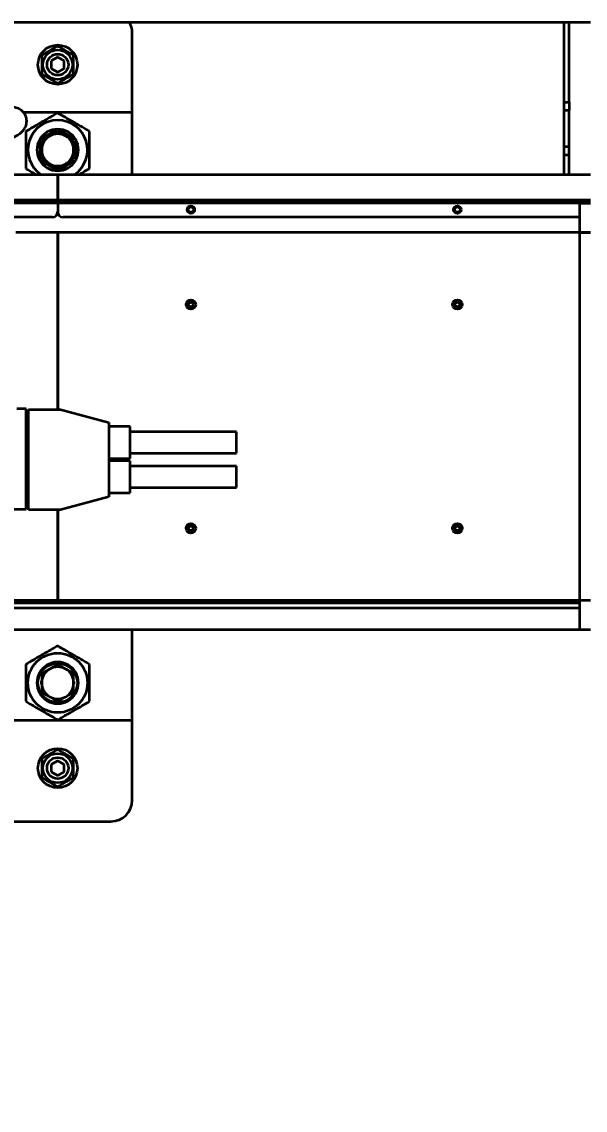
# Model space of a CAD drawing. Header units: millimetres. Extents: x 0 to 420, y 0 to 297.
# Drawn here: x 145.98 to 151.27, y 156.68 to 166.89 of the extents above; entities that cross this region are included whole.
import ezdxf

# ---------------------------------------------------------------- set-up
doc = ezdxf.new("R2010")
doc.units = ezdxf.units.MM
doc.layers.add('尺寸线层', color=150, linetype='Continuous')
doc.styles.add('SLDTEXTSTYLE2', font='TXT', dxfattribs={"width": 0.7})
doc.dimstyles.new('SLDDIMSTYLE0', dxfattribs={"dimtxt": 3.5, "dimasz": 3.302, "dimexe": 0, "dimexo": 0.0625, "dimgap": 0.875, "dimtad": 1, "dimdec": 1, "dimlfac": 100, "dimrnd": 1e-09, "dimzin": 12, "dimdsep": 46, "dimtxsty": 'SLDTEXTSTYLE2', "dimsah": 1, "dimcen": 0.09, "dimadec": 0, "dimazin": 3, "dimtfac": 1, "dimtdec": 3, "dimtofl": 0, "dimtmove": 0, "dimatfit": 3, "dimfxl": 0, "dimfrac": 2, "dimtolj": 1, "dimtzin": 12, "dimarcsym": 0})
doc.dimstyles.new('SLDDIMSTYLE2', dxfattribs={"dimtxt": 0.18, "dimasz": 3.302, "dimexe": 0, "dimexo": 0.0625, "dimgap": 0, "dimtad": 0, "dimtih": 1, "dimtoh": 1, "dimdec": 0, "dimrnd": 1e-09, "dimzin": 0, "dimdsep": 46, "dimtxsty": 'Standard', "dimsah": 1, "dimcen": 0.09, "dimadec": 0, "dimazin": 0, "dimtfac": 3.302, "dimtdec": 0, "dimtofl": 0, "dimtmove": 0, "dimatfit": 3, "dimfxl": 0, "dimfrac": 2, "dimtolj": 1, "dimtzin": 0, "dimarcsym": 0})

# ---------------------------------------------------------------- blocks, each defined once
blk = doc.blocks.new('_D_6')
at = {"layer": '尺寸线层'}
for p, q in [((91.215, 164.917), (91.215, 234.192)), ((321.315, 165.187), (321.315, 234.192)), ((321.315, 233.192), (91.215, 233.192))]:
    blk.add_line(p, q, dxfattribs=at)
for points in [[(91.215, 233.192), (94.517, 232.684), (94.517, 233.7)], [(321.315, 233.192), (318.013, 233.7), (318.013, 232.684)]]:
    blk.add_solid(points, dxfattribs=at)
at = {"layer": '尺寸线层', "insert": (205.173, 237.704), "char_height": 3.5, "attachment_point": 1, "style": 'SLDTEXTSTYLE2'}
blk.add_mtext('23010', dxfattribs=at)
blk = doc.blocks.new('_D_7')
at = {"layer": '尺寸线层'}
for p, q in [((70.597, 160.402), (70.597, 246.192)), ((332.816, 175.117), (332.816, 246.192)), ((332.816, 245.192), (70.597, 245.192))]:
    blk.add_line(p, q, dxfattribs=at)
for points in [[(70.597, 245.192), (73.899, 244.684), (73.899, 245.7)], [(332.816, 245.192), (329.514, 245.7), (329.514, 244.684)]]:
    blk.add_solid(points, dxfattribs=at)
at = {"layer": '尺寸线层', "insert": (202.876, 249.704), "char_height": 3.5, "attachment_point": 1, "style": 'SLDTEXTSTYLE2'}
blk.add_mtext('26221.85', dxfattribs=at)

msp = doc.modelspace()

# ---------------------------------------------------------------- linework, layer by layer
at = {"color": 7, "linetype": 'Continuous', "lineweight": 35}
for p, q in [((141.3154, 166.8922), (151.3154, 166.8922)), ((151.0654, 166.8922), (151.0654, 166.1403)), ((151.1154, 166.1403), (151.1154, 166.8922)), ((147.0154, 166.0422), (147.0154, 166.7922)), ((146.3154, 166.5615), (146.2554, 166.5269)), ((146.3754, 166.5269), (146.3154, 166.5615)), ((146.2554, 166.5269), (146.2554, 166.4576)), ((146.2554, 166.4576), (146.3154, 166.423)), ((146.3154, 166.423), (146.3754, 166.4576)), ((146.3754, 166.4576), (146.3754, 166.5269)), ((151.0654, 166.1403), (151.1154, 166.1403)), ((151.0654, 166.1403), (151.0654, 166.0622)), ((151.1154, 166.0622), (151.0654, 166.0622)), ((151.0654, 166.0622), (151.0654, 165.7223)), ((151.1154, 166.1403), (151.1154, 166.0622)), ((151.1154, 165.7223), (151.1154, 166.0622)), ((147.0154, 166.0422), (145.9965, 166.0422)), ((147.0154, 165.4622), (147.0154, 166.0422)), ((146.1465, 165.7897), (146.3154, 165.8872)), ((146.3154, 165.8872), (146.4842, 165.7897)), ((146.1465, 165.7897), (146.1465, 165.5947)), ((146.4842, 165.7897), (146.4842, 165.5947)), ((146.466, 165.7022), (146.4663, 165.6895)), ((151.1154, 165.7223), (151.0654, 165.7223)), ((151.0654, 165.7223), (151.0654, 165.6442)), ((151.1154, 165.6442), (151.0654, 165.6442)), ((151.0654, 165.6442), (151.0654, 165.4622)), ((151.1154, 165.6442), (151.1154, 165.7223)), ((151.1154, 165.4622), (151.1154, 165.6442)), ((146.1465, 165.5947), (146.3154, 165.4972)), ((146.3154, 165.4972), (146.4842, 165.5947)), ((145.858, 165.4622), (146.3154, 165.4622)), ((146.3154, 165.2222), (146.3154, 165.4622)), ((146.3154, 165.4622), (151.3154, 165.4622)), ((146.3154, 165.4622), (146.3154, 165.2222)), ((146.3154, 165.2222), (145.8965, 165.2222)), ((145.8975, 165.2022), (146.3154, 165.2022)), ((146.3154, 165.1922), (145.8979, 165.1922)), ((146.3154, 165.2222), (146.3154, 165.2022)), ((151.3154, 165.2222), (146.3154, 165.2222)), ((146.3154, 165.2022), (146.3154, 165.2222)), ((146.3154, 165.2022), (151.3154, 165.2022)), ((146.3154, 165.1922), (146.3154, 165.2022)), ((146.3154, 165.2022), (146.3154, 165.1922)), ((146.3154, 165.1922), (146.3154, 165.1122)), ((146.3154, 165.1922), (146.3154, 165.1122)), ((151.2154, 165.1922), (146.3154, 165.1922)), ((151.2154, 165.1922), (151.3154, 165.1922)), ((151.2154, 164.9172), (151.2154, 165.1922)), ((146.2654, 165.0622), (145.9039, 165.0622)), ((151.2154, 165.0622), (146.3654, 165.0622)), ((146.3154, 164.9172), (145.923, 164.9172)), ((146.3154, 163.2565), (146.3154, 164.9172)), ((146.3154, 164.9172), (146.3154, 163.2565)), ((151.3154, 164.9172), (146.3154, 164.9172)), ((151.2154, 161.4672), (151.2154, 164.9172)), ((151.2154, 164.9172), (151.3154, 164.9172)), ((146.0207, 163.2622), (145.932, 163.2622)), ((146.0207, 162.3222), (146.0207, 163.2622)), ((146.0207, 163.2122), (146.0431, 163.2122)), ((146.0431, 162.3165), (146.0431, 163.2565)), ((146.0431, 163.2565), (146.3431, 163.2565)), ((146.3431, 163.2565), (146.7944, 163.1365)), ((146.0207, 163.1705), (146.0431, 163.1705)), ((146.0207, 163.1305), (146.0431, 163.1305)), ((146.0207, 163.1022), (146.0431, 163.1022)), ((146.7944, 163.1365), (146.7944, 162.4365)), ((146.9944, 163.0965), (146.7944, 163.0965)), ((146.9944, 162.7965), (146.9944, 163.0965)), ((147.9944, 163.0465), (146.9944, 163.0465)), ((147.9944, 162.8465), (147.9944, 163.0465)), ((146.7944, 162.7965), (146.9944, 162.7965)), ((146.9944, 162.8465), (147.9944, 162.8465)), ((146.9944, 162.7765), (146.7944, 162.7765)), ((146.9944, 162.4765), (146.9944, 162.7765)), ((147.9944, 162.7265), (146.9944, 162.7265)), ((147.9944, 162.5265), (147.9944, 162.7265)), ((146.0207, 162.4822), (146.0431, 162.4822)), ((146.7944, 162.4765), (146.9944, 162.4765)), ((146.9944, 162.5265), (147.9944, 162.5265)), ((146.0207, 162.454), (146.0431, 162.454)), ((146.0431, 162.414), (146.0207, 162.414)), ((146.7944, 162.4365), (146.3431, 162.3165)), ((145.7857, 162.3222), (146.0207, 162.3222)), ((146.0431, 162.3622), (146.0207, 162.3622)), ((146.3431, 162.3165), (146.0431, 162.3165)), ((146.3154, 161.4672), (146.3154, 162.3165)), ((146.3154, 162.3165), (146.3154, 161.4672)), ((144.9077, 161.4672), (146.3154, 161.4672)), ((146.3154, 161.4672), (151.3154, 161.4672)), ((151.2154, 161.4672), (151.3154, 161.4672)), ((151.2154, 161.1922), (151.2154, 161.4672)), ((151.2154, 161.3922), (144.4151, 161.3922)), ((144.528, 161.4422), (151.2154, 161.4422)), ((143.712, 161.1922), (151.2154, 161.1922)), ((147.0154, 160.3422), (147.0154, 161.1922)), ((151.2154, 161.1922), (151.3154, 161.1922)), ((146.3154, 160.8872), (146.2964, 160.8763)), ((146.3344, 160.8763), (146.3154, 160.8872)), ((146.1655, 160.8007), (146.1465, 160.7897)), ((146.1465, 160.7897), (146.1465, 160.7678)), ((146.4842, 160.7897), (146.4652, 160.8007)), ((146.4842, 160.7897), (146.4842, 160.7678)), ((146.4659, 160.7039), (146.4659, 160.6809)), ((146.1465, 160.6167), (146.1465, 160.5947)), ((146.1655, 160.5838), (146.1465, 160.5947)), ((146.4842, 160.5947), (146.4652, 160.5838)), ((146.4842, 160.6167), (146.4842, 160.5947)), ((146.3154, 160.4972), (146.2964, 160.5082)), ((146.3344, 160.5082), (146.3154, 160.4972)), ((145.6154, 160.3422), (147.0154, 160.3422)), ((147.0154, 159.5922), (147.0154, 160.3422)), ((146.3154, 159.9615), (146.2554, 159.9269)), ((146.2554, 159.9269), (146.2554, 159.8576)), ((146.3754, 159.9269), (146.3154, 159.9615)), ((146.3754, 159.8576), (146.3754, 159.9269)), ((146.2554, 159.8576), (146.3154, 159.823)), ((146.3154, 159.823), (146.3754, 159.8576)), ((145.8154, 159.3922), (146.8154, 159.3922))]:
    msp.add_line(p, q, dxfattribs=at)
at = {"color": 7, "linetype": 'Continuous', "lineweight": 35, "flags": 128}
for points in [[(146.3771, 165.83), (146.3905, 165.8232), (146.4044, 165.8142)], [(146.2451, 165.5586), (146.2427, 165.5599), (146.2336, 165.5653)], [(146.4014, 165.5682), (146.3995, 165.5668), (146.3816, 165.5565)], [(146.2276, 160.8151), (146.2379, 160.8219), (146.2533, 160.8299)], [(146.1647, 160.683), (146.1651, 160.7066), (146.1655, 160.7106)]]:
    msp.add_lwpolyline(points, dxfattribs=at)
at = {"color": 7, "linetype": 'Continuous', "lineweight": 35}
for centre, radius in [((146.3154, 166.4922), 0.185), ((146.3154, 166.4922), 0.1385), ((146.3154, 166.4922), 0.1), ((147.5654, 165.1322), 0.035), ((147.5654, 165.1322), 0.025), ((150.0654, 165.1322), 0.035), ((150.0654, 165.1322), 0.025), ((147.5654, 164.2422), 0.045), ((147.5654, 164.2422), 0.0275), ((147.5654, 164.2422), 0.021), ((150.0654, 164.2422), 0.045), ((150.0654, 164.2422), 0.0275), ((150.0654, 164.2422), 0.021), ((147.5654, 162.1422), 0.045), ((147.5654, 162.1422), 0.0275), ((150.0654, 162.1422), 0.045), ((150.0654, 162.1422), 0.0275), ((147.5654, 162.1422), 0.021), ((150.0654, 162.1422), 0.021), ((146.3154, 160.6922), 0.2795), ((146.3154, 160.6922), 0.185), ((146.3154, 159.8922), 0.185), ((146.3154, 159.8922), 0.1385), ((146.3154, 159.8922), 0.1)]:
    msp.add_circle(centre, radius, dxfattribs=at)
for centre, radius, start, end in [((146.8154, 166.7922), 0.2, 0, 30), ((146.3154, 165.6922), 0.2795, 304.62404, 235.37596), ((146.3154, 165.6922), 0.195, 90, 150), ((146.3154, 165.6922), 0.195, 30, 90), ((146.3154, 165.6922), 0.195, 150, 210), ((146.3154, 165.6922), 0.15, 120, 180), ((146.3154, 165.6922), 0.15, 60, 120), ((146.3154, 165.6922), 0.15, 0, 60), ((146.3154, 165.6922), 0.195, 330, 30), ((146.3154, 165.6922), 0.151, 176.50763, 187.52903), ((146.3154, 165.6922), 0.15, 180, 240), ((146.3154, 165.6922), 0.15, 300, 0), ((146.3154, 165.6922), 0.195, 210, 270), ((146.3154, 165.6922), 0.15, 240, 300), ((146.3154, 165.6922), 0.195, 270, 330), ((146.2654, 165.1122), 0.05, 270, 0), ((146.3654, 165.1122), 0.05, 180, 270), ((146.3154, 160.6922), 0.195, 90, 150), ((146.3154, 160.6922), 0.15, 60, 120), ((146.3154, 160.6922), 0.195, 30, 90), ((146.3154, 160.6922), 0.195, 150, 210), ((146.3154, 160.6922), 0.15, 120, 180), ((146.3154, 160.6922), 0.15, 0, 60), ((146.3154, 160.6922), 0.195, 330, 30), ((146.3154, 160.6922), 0.151, 183.49237, 185.23986), ((146.3154, 160.6922), 0.15, 180, 240), ((146.3154, 160.6922), 0.15, 300, 0), ((146.3154, 160.6922), 0.195, 210, 270), ((146.3154, 160.6922), 0.15, 240, 300), ((146.3154, 160.6922), 0.195, 270, 330), ((146.8154, 159.5922), 0.2, 270, 0)]:
    msp.add_arc(centre, radius, start, end, dxfattribs=at)
for points, knots in [([(146.3154, 166.6654), (146.3024, 166.6579), (146.276, 166.6427), (146.237, 166.6202), (146.1998, 166.5987), (146.1769, 166.5855), (146.1654, 166.5788)], [0, 0, 0, 0, 0.2646136, 0.5349658, 0.7653524, 1, 1, 1, 1]), ([(146.4654, 166.5788), (146.4524, 166.5864), (146.426, 166.6016), (146.387, 166.6241), (146.3498, 166.6456), (146.3269, 166.6588), (146.3154, 166.6654)], [0, 0, 0, 0, 0.2646136, 0.5349658, 0.7653524, 1, 1, 1, 1]), ([(146.1654, 166.5788), (146.1654, 166.5638), (146.1654, 166.5334), (146.1654, 166.4884), (146.1654, 166.4453), (146.1654, 166.419), (146.1654, 166.4056)], [0, 0, 0, 0, 0.2646136, 0.5349658, 0.7653524, 1, 1, 1, 1]), ([(146.4654, 166.4056), (146.4654, 166.4207), (146.4654, 166.4511), (146.4654, 166.4961), (146.4654, 166.5391), (146.4654, 166.5655), (146.4654, 166.5788)], [0, 0, 0, 0, 0.2646136, 0.5349658, 0.7653524, 1, 1, 1, 1]), ([(146.1654, 166.4056), (146.1784, 166.3981), (146.2047, 166.3829), (146.2437, 166.3604), (146.281, 166.3389), (146.3038, 166.3257), (146.3154, 166.319)], [0, 0, 0, 0, 0.2646136, 0.5349658, 0.7653524, 1, 1, 1, 1]), ([(146.3154, 166.319), (146.3284, 166.3266), (146.3547, 166.3417), (146.3937, 166.3643), (146.431, 166.3858), (146.4538, 166.399), (146.4654, 166.4056)], [0, 0, 0, 0, 0.2646136, 0.5349658, 0.7653524, 1, 1, 1, 1]), ([(145.0145, 165.5186), (145.0511, 165.5272), (145.1217, 165.5438), (145.2216, 165.5683), (145.3114, 165.5915), (145.3908, 165.6132), (145.4566, 165.6324), (145.5104, 165.6491), (145.5536, 165.6633), (145.5904, 165.6759), (145.6211, 165.6869), (145.6463, 165.6962), (145.675, 165.707), (145.7088, 165.7202), (145.7482, 165.7364), (145.7861, 165.7527), (145.8206, 165.7684), (145.851, 165.7828), (145.8763, 165.7955), (145.8997, 165.8079), (145.9217, 165.8204), (145.9419, 165.8329), (145.9579, 165.8441), (145.9698, 165.8535), (145.9785, 165.8612), (145.9868, 165.8694), (145.9965, 165.8806), (146.0063, 165.8947), (146.0156, 165.9126), (146.0232, 165.9362), (146.0259, 165.963), (146.0232, 165.9873), (146.0174, 166.0068), (146.0107, 166.0215), (146.0033, 166.0337), (145.9956, 166.0437), (145.9864, 166.0536), (145.9738, 166.0645), (145.9562, 166.0757), (145.934, 166.0851), (145.9112, 166.0909), (145.8861, 166.0942), (145.8588, 166.0953), (145.8402, 166.0949), (145.8304, 166.0947)], [0, 0, 0, 0, 0.0526741, 0.1016041, 0.1469782, 0.1889754, 0.2276713, 0.2573557, 0.2845777, 0.3090321, 0.3303801, 0.3483759, 0.3634086, 0.3941042, 0.426824, 0.4614414, 0.49573, 0.5269463, 0.5560717, 0.580739, 0.6083975, 0.6380449, 0.6641609, 0.6791537, 0.6922991, 0.7044925, 0.7154269, 0.7282923, 0.7429043, 0.7583181, 0.7743075, 0.7883555, 0.7998732, 0.8088705, 0.8157917, 0.8236226, 0.8329859, 0.8438928, 0.8607938, 0.8807573, 0.9045848, 0.9323624, 0.9641432, 1, 1, 1, 1]), ([(146.3154, 166.0387), (146.3024, 166.0312), (146.2765, 166.0162), (146.2366, 165.9932), (146.1959, 165.9697), (146.145, 165.9403), (146.0841, 165.9051), (146.0384, 165.8788), (146.0154, 165.8654)], [0, 0, 0, 0, 0.1323418, 0.2646462, 0.3999105, 0.5351505, 0.7654456, 1, 1, 1, 1]), ([(146.6154, 165.8654), (146.6024, 165.8729), (146.5765, 165.8879), (146.5366, 165.9109), (146.4959, 165.9344), (146.445, 165.9638), (146.3841, 165.999), (146.3384, 166.0253), (146.3154, 166.0387)], [0, 0, 0, 0, 0.1323418, 0.2646462, 0.3999105, 0.5351505, 0.7654456, 1, 1, 1, 1]), ([(146.0154, 165.8654), (146.0154, 165.8505), (146.0154, 165.8205), (146.0154, 165.7745), (146.0154, 165.7275), (146.0154, 165.6688), (146.0154, 165.5984), (146.0154, 165.5457), (146.0154, 165.519)], [0, 0, 0, 0, 0.1323418, 0.2646462, 0.3999105, 0.5351505, 0.7654456, 1, 1, 1, 1]), ([(146.3154, 165.8654), (146.303, 165.8583), (146.2782, 165.844), (146.253, 165.8294), (146.2404, 165.8221)], [0, 0, 0, 0, 0.4981128, 1, 1, 1, 1]), ([(146.3904, 165.8221), (146.3778, 165.8294), (146.3527, 165.8439), (146.3278, 165.8582), (146.3154, 165.8654)], [0, 0, 0, 0, 0.4977806, 1, 1, 1, 1]), ([(146.6154, 165.519), (146.6154, 165.534), (146.6154, 165.5639), (146.6154, 165.61), (146.6154, 165.657), (146.6154, 165.7157), (146.6154, 165.7861), (146.6154, 165.8388), (146.6154, 165.8654)], [0, 0, 0, 0, 0.1323418, 0.2646462, 0.3999105, 0.5351505, 0.7654456, 1, 1, 1, 1]), ([(146.2404, 165.8221), (146.2278, 165.8149), (146.2027, 165.8004), (146.1778, 165.786), (146.1654, 165.7788)], [0, 0, 0, 0, 0.4977806, 1, 1, 1, 1]), ([(146.1654, 165.7788), (146.1654, 165.7646), (146.1654, 165.7359), (146.1654, 165.7068), (146.1654, 165.6922)], [0, 0, 0, 0, 0.4981128, 1, 1, 1, 1]), ([(146.4654, 165.7788), (146.453, 165.786), (146.4282, 165.8003), (146.403, 165.8149), (146.3904, 165.8221)], [0, 0, 0, 0, 0.4981128, 1, 1, 1, 1]), ([(146.4654, 165.6922), (146.4654, 165.7067), (146.4654, 165.7358), (146.4654, 165.7644), (146.4654, 165.7788)], [0, 0, 0, 0, 0.4977806, 1, 1, 1, 1]), ([(146.1654, 165.6922), (146.1654, 165.6778), (146.1654, 165.6487), (146.1654, 165.62), (146.1654, 165.6056)], [0, 0, 0, 0, 0.4977806, 1, 1, 1, 1]), ([(146.4654, 165.6056), (146.4654, 165.6199), (146.4654, 165.6486), (146.4654, 165.6777), (146.4654, 165.6922)], [0, 0, 0, 0, 0.4981128, 1, 1, 1, 1]), ([(146.1654, 165.6056), (146.1777, 165.5985), (146.2026, 165.5842), (146.2277, 165.5696), (146.2404, 165.5623)], [0, 0, 0, 0, 0.4981128, 1, 1, 1, 1]), ([(146.2404, 165.5623), (146.2529, 165.5551), (146.2781, 165.5406), (146.3029, 165.5262), (146.3154, 165.519)], [0, 0, 0, 0, 0.4977806, 1, 1, 1, 1]), ([(146.3154, 165.519), (146.3277, 165.5262), (146.3526, 165.5405), (146.3777, 165.555), (146.3904, 165.5623)], [0, 0, 0, 0, 0.4981128, 1, 1, 1, 1]), ([(146.3904, 165.5623), (146.4029, 165.5696), (146.4281, 165.5841), (146.4529, 165.5984), (146.4654, 165.6056)], [0, 0, 0, 0, 0.4977806, 1, 1, 1, 1]), ([(146.0154, 165.519), (146.0283, 165.5115), (146.0543, 165.4966), (146.0872, 165.4776), (146.1071, 165.4661), (146.1137, 165.4622)], [0, 0, 0, 0, 0.4009566, 0.8017998, 1, 1, 1, 1]), ([(146.517, 165.4622), (146.5266, 165.4678), (146.56, 165.4871), (146.5924, 165.5058), (146.6154, 165.519)], [0, 0, 0, 0, 0.2885167, 1, 1, 1, 1]), ([(146.3154, 161.0387), (146.3024, 161.0312), (146.2765, 161.0162), (146.2366, 160.9932), (146.1959, 160.9697), (146.145, 160.9403), (146.0841, 160.9051), (146.0384, 160.8788), (146.0154, 160.8654)], [0, 0, 0, 0, 0.1323418, 0.2646462, 0.3999105, 0.5351505, 0.7654456, 1, 1, 1, 1]), ([(146.6154, 160.8654), (146.6024, 160.8729), (146.5765, 160.8879), (146.5366, 160.9109), (146.4959, 160.9344), (146.445, 160.9638), (146.3841, 160.999), (146.3384, 161.0253), (146.3154, 161.0387)], [0, 0, 0, 0, 0.1323418, 0.2646462, 0.3999105, 0.5351505, 0.7654456, 1, 1, 1, 1]), ([(146.0154, 160.8654), (146.0154, 160.8505), (146.0154, 160.8205), (146.0154, 160.7745), (146.0154, 160.7275), (146.0154, 160.6688), (146.0154, 160.5984), (146.0154, 160.5457), (146.0154, 160.519)], [0, 0, 0, 0, 0.13234181, 0.2646462, 0.39991053, 0.53515046, 0.76544562, 1, 1, 1, 1]), ([(146.3154, 160.8654), (146.303, 160.8583), (146.2782, 160.844), (146.253, 160.8294), (146.2404, 160.8221)], [0, 0, 0, 0, 0.4981128, 1, 1, 1, 1]), ([(146.3904, 160.8221), (146.3778, 160.8294), (146.3527, 160.8439), (146.3278, 160.8582), (146.3154, 160.8654)], [0, 0, 0, 0, 0.4977806, 1, 1, 1, 1]), ([(146.6154, 160.519), (146.6154, 160.534), (146.6154, 160.5639), (146.6154, 160.61), (146.6154, 160.657), (146.6154, 160.7157), (146.6154, 160.7861), (146.6154, 160.8388), (146.6154, 160.8654)], [0, 0, 0, 0, 0.1323418, 0.2646462, 0.3999105, 0.5351505, 0.7654456, 1, 1, 1, 1]), ([(146.2404, 160.8221), (146.2278, 160.8149), (146.2027, 160.8004), (146.1778, 160.786), (146.1654, 160.7788)], [0, 0, 0, 0, 0.4977806, 1, 1, 1, 1]), ([(146.1654, 160.7788), (146.1654, 160.7646), (146.1654, 160.7359), (146.1654, 160.7068), (146.1654, 160.6922)], [0, 0, 0, 0, 0.4981128, 1, 1, 1, 1]), ([(146.4654, 160.7788), (146.453, 160.786), (146.4282, 160.8003), (146.403, 160.8149), (146.3904, 160.8221)], [0, 0, 0, 0, 0.4981128, 1, 1, 1, 1]), ([(146.4654, 160.6922), (146.4654, 160.7067), (146.4654, 160.7358), (146.4654, 160.7644), (146.4654, 160.7788)], [0, 0, 0, 0, 0.4977806, 1, 1, 1, 1]), ([(146.1654, 160.6922), (146.1654, 160.6778), (146.1654, 160.6487), (146.1654, 160.62), (146.1654, 160.6056)], [0, 0, 0, 0, 0.4977806, 1, 1, 1, 1]), ([(146.4654, 160.6056), (146.4654, 160.6199), (146.4654, 160.6486), (146.4654, 160.6777), (146.4654, 160.6922)], [0, 0, 0, 0, 0.4981128, 1, 1, 1, 1]), ([(146.1654, 160.6056), (146.1777, 160.5985), (146.2026, 160.5842), (146.2277, 160.5696), (146.2404, 160.5623)], [0, 0, 0, 0, 0.49811277, 1, 1, 1, 1]), ([(146.2404, 160.5623), (146.2529, 160.5551), (146.2781, 160.5406), (146.3029, 160.5262), (146.3154, 160.519)], [0, 0, 0, 0, 0.4977806, 1, 1, 1, 1]), ([(146.3154, 160.519), (146.3277, 160.5262), (146.3526, 160.5405), (146.3777, 160.555), (146.3904, 160.5623)], [0, 0, 0, 0, 0.4981128, 1, 1, 1, 1]), ([(146.3904, 160.5623), (146.4029, 160.5696), (146.4281, 160.5841), (146.4529, 160.5984), (146.4654, 160.6056)], [0, 0, 0, 0, 0.4977806, 1, 1, 1, 1]), ([(146.0154, 160.519), (146.0283, 160.5116), (146.0543, 160.4966), (146.0942, 160.4735), (146.1348, 160.4501), (146.1857, 160.4207), (146.2466, 160.3855), (146.2923, 160.3591), (146.3154, 160.3458)], [0, 0, 0, 0, 0.1323418, 0.2646462, 0.3999105, 0.5351505, 0.7654456, 1, 1, 1, 1]), ([(146.3154, 160.3458), (146.3283, 160.3533), (146.3543, 160.3683), (146.3942, 160.3913), (146.4348, 160.4148), (146.4857, 160.4442), (146.5466, 160.4793), (146.5923, 160.5057), (146.6154, 160.519)], [0, 0, 0, 0, 0.1323418, 0.2646462, 0.3999105, 0.5351505, 0.7654456, 1, 1, 1, 1]), ([(146.3154, 160.0654), (146.3024, 160.0579), (146.276, 160.0427), (146.237, 160.0202), (146.1998, 159.9987), (146.1769, 159.9855), (146.1654, 159.9788)], [0, 0, 0, 0, 0.2646136, 0.5349658, 0.7653524, 1, 1, 1, 1]), ([(146.4654, 159.9788), (146.4524, 159.9864), (146.426, 160.0016), (146.387, 160.0241), (146.3498, 160.0456), (146.3269, 160.0588), (146.3154, 160.0654)], [0, 0, 0, 0, 0.2646136, 0.5349658, 0.7653524, 1, 1, 1, 1]), ([(146.1654, 159.9788), (146.1654, 159.9638), (146.1654, 159.9334), (146.1654, 159.8884), (146.1654, 159.8453), (146.1654, 159.819), (146.1654, 159.8056)], [0, 0, 0, 0, 0.2646136, 0.5349658, 0.7653524, 1, 1, 1, 1]), ([(146.4654, 159.8056), (146.4654, 159.8207), (146.4654, 159.8511), (146.4654, 159.8961), (146.4654, 159.9391), (146.4654, 159.9655), (146.4654, 159.9788)], [0, 0, 0, 0, 0.2646136, 0.5349658, 0.7653524, 1, 1, 1, 1]), ([(146.1654, 159.8056), (146.1784, 159.7981), (146.2047, 159.7829), (146.2437, 159.7604), (146.281, 159.7389), (146.3038, 159.7257), (146.3154, 159.719)], [0, 0, 0, 0, 0.2646136, 0.5349658, 0.7653524, 1, 1, 1, 1]), ([(146.3154, 159.719), (146.3284, 159.7266), (146.3547, 159.7417), (146.3937, 159.7643), (146.431, 159.7858), (146.4538, 159.799), (146.4654, 159.8056)], [0, 0, 0, 0, 0.2646136, 0.5349658, 0.7653524, 1, 1, 1, 1])]:
    msp.add_open_spline(points, degree=3, knots=knots, dxfattribs=at)

# ---------------------------------------------------------------- dimensions: what is measured, and where the dimension line sits
at = {"layer": '尺寸线层'}
for base, p1, p2, picture, middle in [((70.597, 245.1922), (332.8156, 175.1167), (70.597, 160.4022), '_D_7', (209.0129, 245.1922)), ((91.2154, 233.1922), (321.3154, 165.1871), (91.2154, 164.9172), '_D_6', (209.0129, 233.1922))]:
    dim = msp.add_linear_dim(base=base, p1=p1, p2=p2, angle=0, dimstyle='SLDDIMSTYLE0', dxfattribs=at)
    dim.commit()
    dim.dimension.update_dxf_attribs({"geometry": picture, "text_midpoint": middle, "dimtype": 160})

# ---------------------------------------------------------------- leaders
msp.add_leader([(142.3644, 163.2306), (148.9331, 110.6927)], dimstyle='SLDDIMSTYLE2', dxfattribs=at)

doc.saveas('drawing.dxf')
